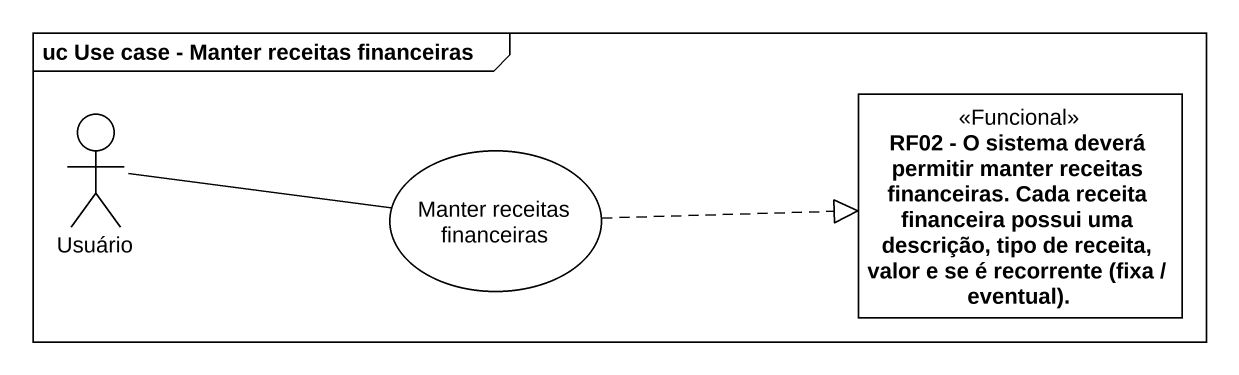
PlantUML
@startuml
mainframe uc Use case - Manter receitas financeiras
allowmixing
hide circle
hide empty members
actor Usuário
class "RF02 - O sistema deverá permitir manter receitas financeiras. Cada receita financeira possui uma descrição, tipo de receita, valor e se é recorrente (fixa / eventual)." as RF02_O_sistema_deverá <<Funcional>>
usecase "Manter receitas financeiras" as Manter_receitas_financeiras
Usuário -right- Manter_receitas_financeiras
Manter_receitas_financeiras .right.|> RF02_O_sistema_deverá
@enduml
